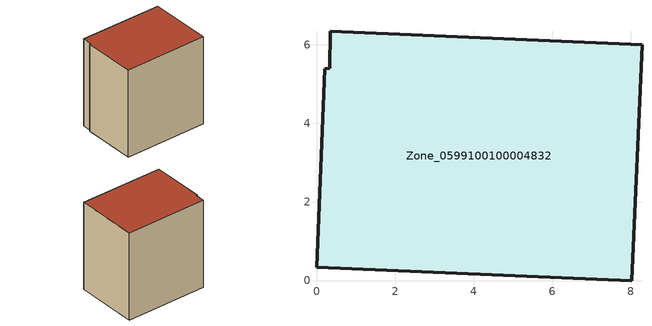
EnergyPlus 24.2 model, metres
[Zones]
Zone_0599100100004832
 floor ground (C_G): 0.21,5.39 0.34,5.41 0.35,6.34 8.28,6 8.03,0 0,0.34 z1.47
 wall outside (C_F): 0,0.34 8.03,0 8.28,6 0.35,6.34 0.34,5.41 0.21,5.39 0,0.34 z1.47:10.1
 roof outside (C_R): 0.34,5.41 0.21,5.39 0,0.34 8.03,0 8.28,6 0.35,6.34 z10.1
[BUILDING]
Pand.0599100100004832: North Axis=0; Terrain=City; Loads Convergence Tolerance Value=0.04; Temperature Convergence Tolerance Value=0.4; Solar Distribution=FullExterior; Maximum Number of Warmup Days=25; Minimum Number of Warmup Days=1
[Site:Location]
Rotterdam.The.Hague.AP_ZH_NLD Design_Conditions: Latitude=51.96; Longitude=4.45; Time Zone=1; Elevation=-4.5
[SITE:GROUNDTEMPERATURE:BUILDINGSURFACE]
18, 18, 18, 18, 18, 18, 18, 18, 18, 18, 18, 18
[MATERIAL] Thermal Absorptance=0.9; Solar Absorptance=0.7; Visible Absorptance=0.7
Name | Roughness | Thickness | Conductivity | Density | Specific Heat
G.TI.2006-2014 | MediumSmooth | 0.15 | 0.06 | 540 | 1210
F.TI.2006-2014 | Rough | 0.3 | 0.12 | 1920 | 840
R.TI.2006-2014 | MediumRough | 0.2 | 0.08 | 1500 | 1000
[CONSTRUCTION]
C_G: G.TI.2006-2014
C_F: F.TI.2006-2014
C_R: R.TI.2006-2014
[ZONE]
Zone_0599100100004832: Type=1; Multiplier=1; Ceiling Height=Autocalculate; Volume=Autocalculate; Floor Area=autocalculate; Part of Total Floor Area=Yes
[ZONEINFILTRATION:DESIGNFLOWRATE]
Infil_Zone_0599100100004832: Zone or ZoneList or Space or SpaceList=Zone_0599100100004832; Schedule=AlwaysOn; Design Flow Rate Calculation Method=Flow/Area; Flow Rate per Floor Area=0.0015; Constant Term Coefficient=1; Temperature Term Coefficient=0; Velocity Term Coefficient=0; Velocity Squared Term Coefficient=0
[HVACTEMPLATE:ZONE:IDEALLOADSAIRSYSTEM]
Zone_0599100100004832: Maximum Heating Supply Air Temperature=50; Minimum Cooling Supply Air Temperature=13; Maximum Heating Supply Air Humidity Ratio=0.0156; Minimum Cooling Supply Air Humidity Ratio=0.0077; Heating Limit=NoLimit; Cooling Limit=NoLimit; Dehumidification Control Type=ConstantSensibleHeatRatio; Cooling Sensible Heat Ratio=0.7; Dehumidification Setpoint=60; Humidification Control Type=None; Humidification Setpoint=30; Outdoor Air Method=None; Outdoor Air Flow Rate per Person=0.00944; Outdoor Air Flow Rate per Zone Floor Area=0; Outdoor Air Flow Rate per Zone=0; Demand Controlled Ventilation Type=None; Outdoor Air Economizer Type=NoEconomizer; Heat Recovery Type=None; Sensible Heat Recovery Effectiveness=0.7; Latent Heat Recovery Effectiveness=0.65
[ZONECONTROL:THERMOSTAT]
ThermostatControl_Zone_0599100100004832: Zone or ZoneList=Zone_0599100100004832; Control Type Schedule=DualSetpointControlType; Control 1=Thermostat_Zone_0599100100004832; Temperature Difference Between Cutout And Setpoint=0
[THERMOSTATSETPOINT:DUALSETPOINT]
Thermostat_Zone_0599100100004832: Heating Setpoint Temperature Schedule=HeatingSetpoint_Zone_0599100100004832; Cooling Setpoint Temperature Schedule=CoolingSetpoint_Zone_0599100100004832
[SCHEDULE:COMPACT]
HeatingSetpoint_Zone_0599100100004832: Through: 12/31, For: AllDays, Until: 24:00, 21
CoolingSetpoint_Zone_0599100100004832: Through: 12/31, For: AllDays, Until: 24:00, 24
DualSetpointControlType: Through: 12/31, For: AllDays, Until: 24:00, 4
AlwaysOn: Through: 12/31, For: AllDays, Until: 24:00, 1
